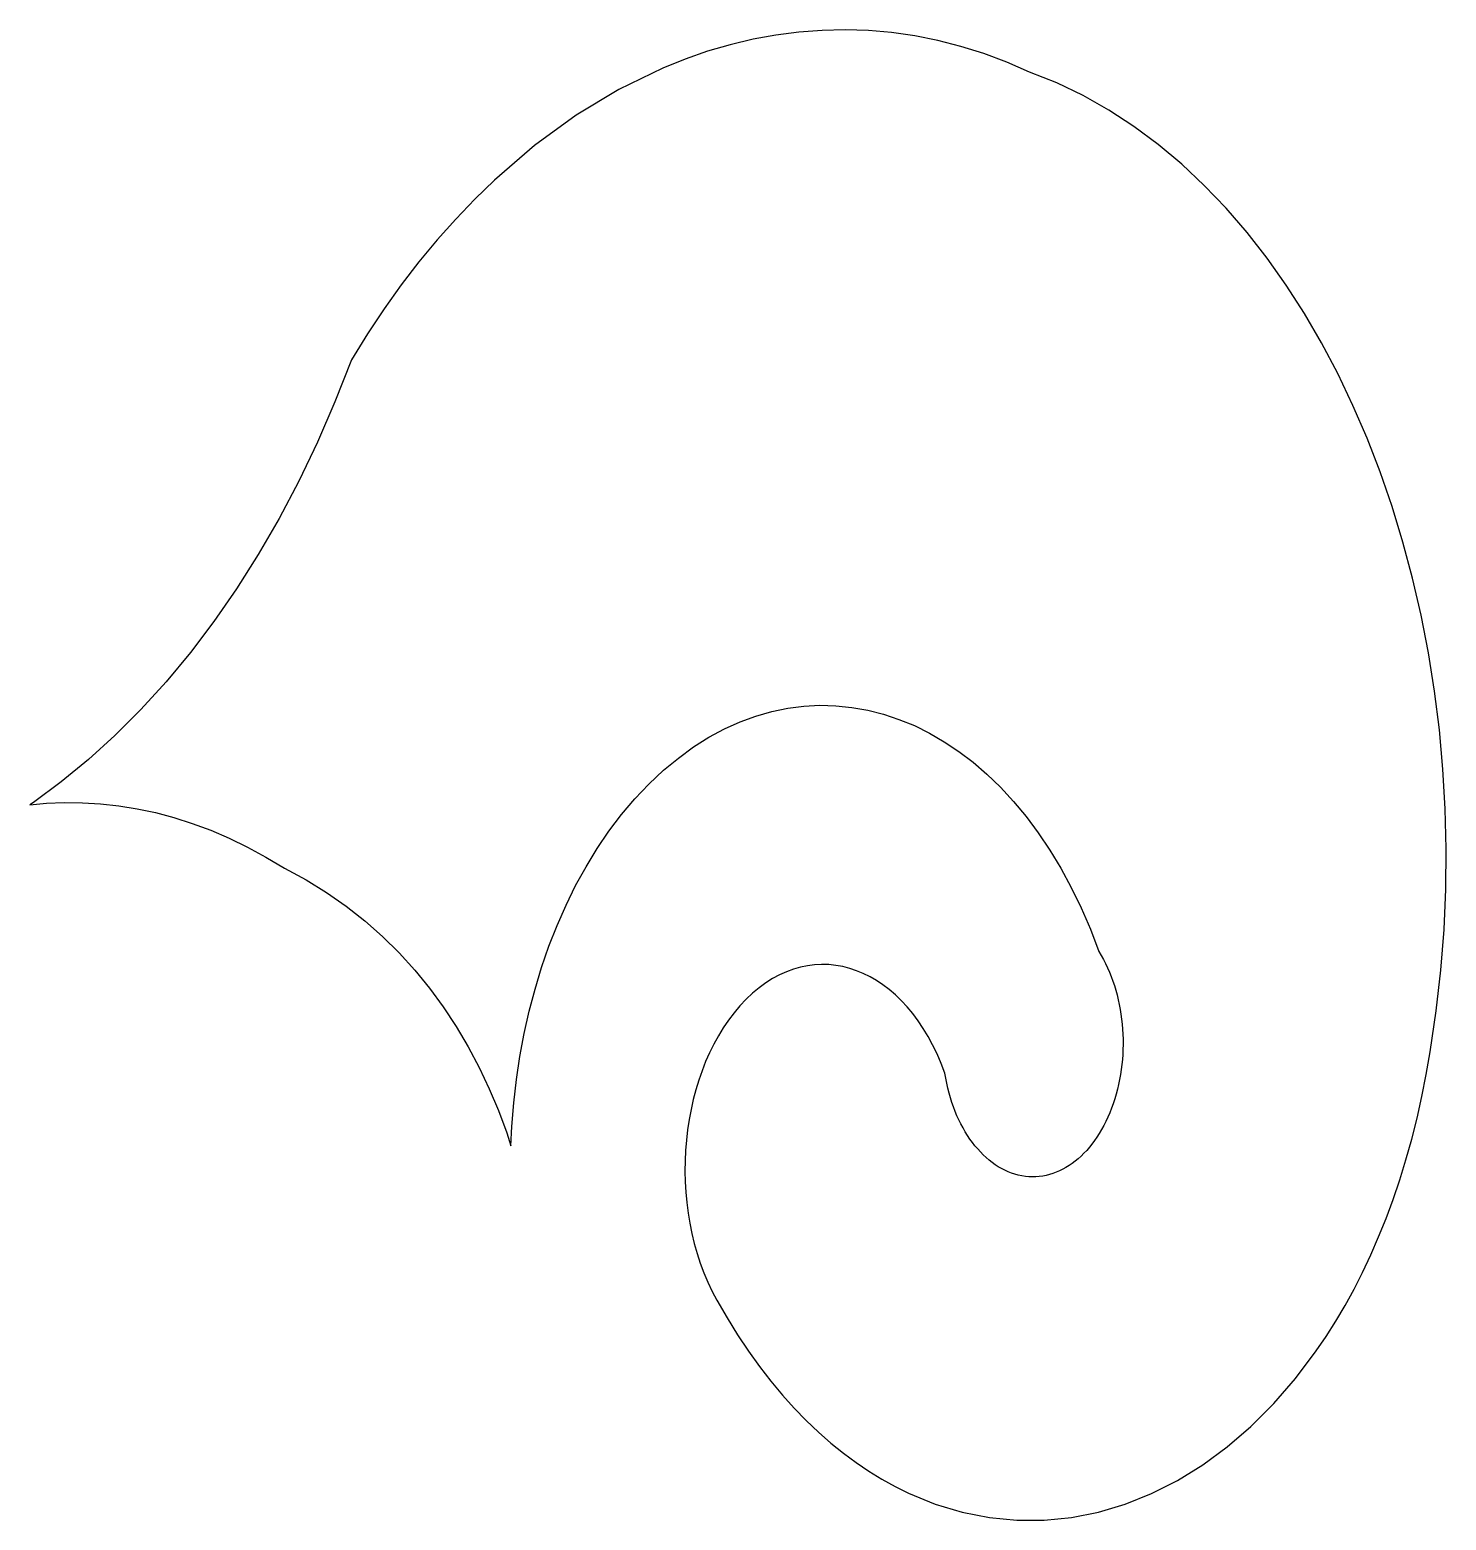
# Model space of a CAD drawing. Header units: centimetres. Extents: x -2.15 to 2.15, y -1.9 to 1.9.
# Drawn here: x 1.53 to 1.84, y -1.0396 to -0.7133 of the extents above; entities that cross this region are included whole.
import ezdxf

# ---------------------------------------------------------------- set-up
doc = ezdxf.new("R2010")
doc.units = ezdxf.units.CM
doc.header["$MEASUREMENT"] = 0
doc.layers.add('Layer 1', color=7, linetype='Continuous')

msp = doc.modelspace()

# ---------------------------------------------------------------- linework, layer by layer
at = {"layer": 'Layer 1', "color": 177}
msp.add_open_spline([(1.6353, -0.95767), (1.6353, -0.95767), (1.63437, -0.95482), (1.63437, -0.95482), (1.63437, -0.95482), (1.63437, -0.95482), (1.63255, -0.94993), (1.63255, -0.94993), (1.63255, -0.94993), (1.63255, -0.94993), (1.63053, -0.94515), (1.63053, -0.94515), (1.63053, -0.94515), (1.63053, -0.94515), (1.62832, -0.94047), (1.62832, -0.94047), (1.62832, -0.94047), (1.62832, -0.94047), (1.62591, -0.93593), (1.62591, -0.93593), (1.62591, -0.93593), (1.62591, -0.93593), (1.6233, -0.93152), (1.6233, -0.93152), (1.6233, -0.93152), (1.6233, -0.93152), (1.62049, -0.92724), (1.62049, -0.92724), (1.62049, -0.92724), (1.62049, -0.92724), (1.61747, -0.92313), (1.61747, -0.92313), (1.61747, -0.92313), (1.61747, -0.92313), (1.61425, -0.91917), (1.61425, -0.91917), (1.61425, -0.91917), (1.61425, -0.91917), (1.61081, -0.91539), (1.61081, -0.91539), (1.61081, -0.91539), (1.61081, -0.91539), (1.60717, -0.91179), (1.60717, -0.91179), (1.60717, -0.91179), (1.60717, -0.91179), (1.60331, -0.90839), (1.60331, -0.90839), (1.60331, -0.90839), (1.60331, -0.90839), (1.59923, -0.90518), (1.59923, -0.90518), (1.59923, -0.90518), (1.59923, -0.90518), (1.59494, -0.90219), (1.59494, -0.90219), (1.59494, -0.90219), (1.59494, -0.90219), (1.59043, -0.89942), (1.59043, -0.89942), (1.59043, -0.89942), (1.59043, -0.89942), (1.58569, -0.89687), (1.58569, -0.89687), (1.58569, -0.89687), (1.58569, -0.89687), (1.58166, -0.89444), (1.58166, -0.89444), (1.58166, -0.89444), (1.58166, -0.89444), (1.57763, -0.89226), (1.57763, -0.89226), (1.57763, -0.89226), (1.57763, -0.89226), (1.5736, -0.89029), (1.5736, -0.89029), (1.5736, -0.89029), (1.5736, -0.89029), (1.56956, -0.88856), (1.56956, -0.88856), (1.56956, -0.88856), (1.56956, -0.88856), (1.56552, -0.88705), (1.56552, -0.88705), (1.56552, -0.88705), (1.56552, -0.88705), (1.56148, -0.88576), (1.56148, -0.88576), (1.56148, -0.88576), (1.56148, -0.88576), (1.55746, -0.88469), (1.55746, -0.88469), (1.55746, -0.88469), (1.55746, -0.88469), (1.55344, -0.88383), (1.55344, -0.88383), (1.55344, -0.88383), (1.55344, -0.88383), (1.54943, -0.88319), (1.54943, -0.88319), (1.54943, -0.88319), (1.54943, -0.88319), (1.54544, -0.88275), (1.54544, -0.88275), (1.54544, -0.88275), (1.54544, -0.88275), (1.54147, -0.88251), (1.54147, -0.88251), (1.54147, -0.88251), (1.54147, -0.88251), (1.53751, -0.88248), (1.53751, -0.88248), (1.53751, -0.88248), (1.53751, -0.88248), (1.53358, -0.88264), (1.53358, -0.88264), (1.53358, -0.88264), (1.53358, -0.88264), (1.52996, -0.88298), (1.52996, -0.88298), (1.52996, -0.88298), (1.52996, -0.88298), (1.53075, -0.88246), (1.53075, -0.88246), (1.53075, -0.88246), (1.53075, -0.88246), (1.53684, -0.87796), (1.53684, -0.87796), (1.53684, -0.87796), (1.53684, -0.87796), (1.54279, -0.87306), (1.54279, -0.87306), (1.54279, -0.87306), (1.54279, -0.87306), (1.54861, -0.86777), (1.54861, -0.86777), (1.54861, -0.86777), (1.54861, -0.86777), (1.55428, -0.86209), (1.55428, -0.86209), (1.55428, -0.86209), (1.55428, -0.86209), (1.55978, -0.85604), (1.55978, -0.85604), (1.55978, -0.85604), (1.55978, -0.85604), (1.56512, -0.84961), (1.56512, -0.84961), (1.56512, -0.84961), (1.56512, -0.84961), (1.57026, -0.84282), (1.57026, -0.84282), (1.57026, -0.84282), (1.57026, -0.84282), (1.57522, -0.83567), (1.57522, -0.83567), (1.57522, -0.83567), (1.57522, -0.83567), (1.57998, -0.82816), (1.57998, -0.82816), (1.57998, -0.82816), (1.57998, -0.82816), (1.58452, -0.82031), (1.58452, -0.82031), (1.58452, -0.82031), (1.58452, -0.82031), (1.58884, -0.81211), (1.58884, -0.81211), (1.58884, -0.81211), (1.58884, -0.81211), (1.59292, -0.80358), (1.59292, -0.80358), (1.59292, -0.80358), (1.59292, -0.80358), (1.59677, -0.79472), (1.59677, -0.79472), (1.59677, -0.79472), (1.59677, -0.79472), (1.60036, -0.78553), (1.60036, -0.78553), (1.60036, -0.78553), (1.60036, -0.78553), (1.60388, -0.77986), (1.60388, -0.77986), (1.60388, -0.77986), (1.60388, -0.77986), (1.60752, -0.77439), (1.60752, -0.77439), (1.60752, -0.77439), (1.60752, -0.77439), (1.61128, -0.76915), (1.61128, -0.76915), (1.61128, -0.76915), (1.61128, -0.76915), (1.61515, -0.76411), (1.61515, -0.76411), (1.61515, -0.76411), (1.61515, -0.76411), (1.61913, -0.7593), (1.61913, -0.7593), (1.61913, -0.7593), (1.61913, -0.7593), (1.62322, -0.75471), (1.62322, -0.75471), (1.62322, -0.75471), (1.62322, -0.75471), (1.62739, -0.75034), (1.62739, -0.75034), (1.62739, -0.75034), (1.62739, -0.75034), (1.63166, -0.74621), (1.63166, -0.74621), (1.63166, -0.74621), (1.63166, -0.74621), (1.64047, -0.73863), (1.64047, -0.73863), (1.64047, -0.73863), (1.64047, -0.73863), (1.64957, -0.73199), (1.64957, -0.73199), (1.64957, -0.73199), (1.64957, -0.73199), (1.65895, -0.72632), (1.65895, -0.72632), (1.65895, -0.72632), (1.65895, -0.72632), (1.66855, -0.72165), (1.66855, -0.72165), (1.66855, -0.72165), (1.66855, -0.72165), (1.67343, -0.71969), (1.67343, -0.71969), (1.67343, -0.71969), (1.67343, -0.71969), (1.67835, -0.71798), (1.67835, -0.71798), (1.67835, -0.71798), (1.67835, -0.71798), (1.68331, -0.71654), (1.68331, -0.71654), (1.68331, -0.71654), (1.68331, -0.71654), (1.68829, -0.71535), (1.68829, -0.71535), (1.68829, -0.71535), (1.68829, -0.71535), (1.69331, -0.71443), (1.69331, -0.71443), (1.69331, -0.71443), (1.69331, -0.71443), (1.69834, -0.71378), (1.69834, -0.71378), (1.69834, -0.71378), (1.69834, -0.71378), (1.7034, -0.7134), (1.7034, -0.7134), (1.7034, -0.7134), (1.7034, -0.7134), (1.70847, -0.71328), (1.70847, -0.71328), (1.70847, -0.71328), (1.70847, -0.71328), (1.71354, -0.71345), (1.71354, -0.71345), (1.71354, -0.71345), (1.71354, -0.71345), (1.71862, -0.71389), (1.71862, -0.71389), (1.71862, -0.71389), (1.71862, -0.71389), (1.72369, -0.71461), (1.72369, -0.71461), (1.72369, -0.71461), (1.72369, -0.71461), (1.72876, -0.71562), (1.72876, -0.71562), (1.72876, -0.71562), (1.72876, -0.71562), (1.73381, -0.71691), (1.73381, -0.71691), (1.73381, -0.71691), (1.73381, -0.71691), (1.73884, -0.71849), (1.73884, -0.71849), (1.73884, -0.71849), (1.73884, -0.71849), (1.74385, -0.72036), (1.74385, -0.72036), (1.74385, -0.72036), (1.74385, -0.72036), (1.74883, -0.72253), (1.74883, -0.72253), (1.74883, -0.72253), (1.74883, -0.72253), (1.75478, -0.7249), (1.75478, -0.7249), (1.75478, -0.7249), (1.75478, -0.7249), (1.76058, -0.72768), (1.76058, -0.72768), (1.76058, -0.72768), (1.76058, -0.72768), (1.76622, -0.73087), (1.76622, -0.73087), (1.76622, -0.73087), (1.76622, -0.73087), (1.77169, -0.73444), (1.77169, -0.73444), (1.77169, -0.73444), (1.77169, -0.73444), (1.77701, -0.73839), (1.77701, -0.73839), (1.77701, -0.73839), (1.77701, -0.73839), (1.78214, -0.7427), (1.78214, -0.7427), (1.78214, -0.7427), (1.78214, -0.7427), (1.7871, -0.74737), (1.7871, -0.74737), (1.7871, -0.74737), (1.7871, -0.74737), (1.79187, -0.75236), (1.79187, -0.75236), (1.79187, -0.75236), (1.79187, -0.75236), (1.79645, -0.75767), (1.79645, -0.75767), (1.79645, -0.75767), (1.79645, -0.75767), (1.80084, -0.76329), (1.80084, -0.76329), (1.80084, -0.76329), (1.80084, -0.76329), (1.80502, -0.7692), (1.80502, -0.7692), (1.80502, -0.7692), (1.80502, -0.7692), (1.809, -0.7754), (1.809, -0.7754), (1.809, -0.7754), (1.809, -0.7754), (1.81276, -0.78185), (1.81276, -0.78185), (1.81276, -0.78185), (1.81276, -0.78185), (1.81631, -0.78856), (1.81631, -0.78856), (1.81631, -0.78856), (1.81631, -0.78856), (1.81963, -0.79551), (1.81963, -0.79551), (1.81963, -0.79551), (1.81963, -0.79551), (1.82273, -0.80269), (1.82273, -0.80269), (1.82273, -0.80269), (1.82273, -0.80269), (1.82559, -0.81008), (1.82559, -0.81008), (1.82559, -0.81008), (1.82559, -0.81008), (1.82821, -0.81766), (1.82821, -0.81766), (1.82821, -0.81766), (1.82821, -0.81766), (1.83058, -0.82543), (1.83058, -0.82543), (1.83058, -0.82543), (1.83058, -0.82543), (1.8327, -0.83337), (1.8327, -0.83337), (1.8327, -0.83337), (1.8327, -0.83337), (1.83457, -0.84147), (1.83457, -0.84147), (1.83457, -0.84147), (1.83457, -0.84147), (1.83617, -0.84971), (1.83617, -0.84971), (1.83617, -0.84971), (1.83617, -0.84971), (1.83751, -0.85808), (1.83751, -0.85808), (1.83751, -0.85808), (1.83751, -0.85808), (1.83857, -0.86657), (1.83857, -0.86657), (1.83857, -0.86657), (1.83857, -0.86657), (1.83935, -0.87517), (1.83935, -0.87517), (1.83935, -0.87517), (1.83935, -0.87517), (1.83984, -0.88385), (1.83984, -0.88385), (1.83984, -0.88385), (1.83984, -0.88385), (1.84005, -0.8926), (1.84005, -0.8926), (1.84005, -0.8926), (1.84005, -0.8926), (1.83997, -0.90142), (1.83997, -0.90142), (1.83997, -0.90142), (1.83997, -0.90142), (1.83958, -0.91029), (1.83958, -0.91029), (1.83958, -0.91029), (1.83958, -0.91029), (1.83888, -0.91919), (1.83888, -0.91919), (1.83888, -0.91919), (1.83888, -0.91919), (1.83787, -0.92811), (1.83787, -0.92811), (1.83787, -0.92811), (1.83787, -0.92811), (1.83654, -0.93704), (1.83654, -0.93704), (1.83654, -0.93704), (1.83654, -0.93704), (1.83569, -0.942), (1.83569, -0.942), (1.83569, -0.942), (1.83569, -0.942), (1.83473, -0.94685), (1.83473, -0.94685), (1.83473, -0.94685), (1.83473, -0.94685), (1.83367, -0.95158), (1.83367, -0.95158), (1.83367, -0.95158), (1.83367, -0.95158), (1.83251, -0.95621), (1.83251, -0.95621), (1.83251, -0.95621), (1.83251, -0.95621), (1.83125, -0.96071), (1.83125, -0.96071), (1.83125, -0.96071), (1.83125, -0.96071), (1.82989, -0.96511), (1.82989, -0.96511), (1.82989, -0.96511), (1.82989, -0.96511), (1.82844, -0.96939), (1.82844, -0.96939), (1.82844, -0.96939), (1.82844, -0.96939), (1.82689, -0.97355), (1.82689, -0.97355), (1.82689, -0.97355), (1.82689, -0.97355), (1.82526, -0.9776), (1.82526, -0.9776), (1.82526, -0.9776), (1.82526, -0.9776), (1.82355, -0.98153), (1.82355, -0.98153), (1.82355, -0.98153), (1.82355, -0.98153), (1.82175, -0.98534), (1.82175, -0.98534), (1.82175, -0.98534), (1.82175, -0.98534), (1.81987, -0.98902), (1.81987, -0.98902), (1.81987, -0.98902), (1.81987, -0.98902), (1.81792, -0.99259), (1.81792, -0.99259), (1.81792, -0.99259), (1.81792, -0.99259), (1.81589, -0.99604), (1.81589, -0.99604), (1.81589, -0.99604), (1.81589, -0.99604), (1.81379, -0.99936), (1.81379, -0.99936), (1.81379, -0.99936), (1.81379, -0.99936), (1.81162, -1.00256), (1.81162, -1.00256), (1.81162, -1.00256), (1.81162, -1.00256), (1.80709, -1.00857), (1.80709, -1.00857), (1.80709, -1.00857), (1.80709, -1.00857), (1.80231, -1.01408), (1.80231, -1.01408), (1.80231, -1.01408), (1.80231, -1.01408), (1.79731, -1.01909), (1.79731, -1.01909), (1.79731, -1.01909), (1.79731, -1.01909), (1.79212, -1.02356), (1.79212, -1.02356), (1.79212, -1.02356), (1.79212, -1.02356), (1.78675, -1.0275), (1.78675, -1.0275), (1.78675, -1.0275), (1.78675, -1.0275), (1.78122, -1.03091), (1.78122, -1.03091), (1.78122, -1.03091), (1.78122, -1.03091), (1.77556, -1.03376), (1.77556, -1.03376), (1.77556, -1.03376), (1.77556, -1.03376), (1.7698, -1.03607), (1.7698, -1.03607), (1.7698, -1.03607), (1.7698, -1.03607), (1.76394, -1.03782), (1.76394, -1.03782), (1.76394, -1.03782), (1.76394, -1.03782), (1.75802, -1.03899), (1.75802, -1.03899), (1.75802, -1.03899), (1.75802, -1.03899), (1.75204, -1.03959), (1.75204, -1.03959), (1.75204, -1.03959), (1.75204, -1.03959), (1.74606, -1.03961), (1.74606, -1.03961), (1.74606, -1.03961), (1.74606, -1.03961), (1.74006, -1.03903), (1.74006, -1.03903), (1.74006, -1.03903), (1.74006, -1.03903), (1.73409, -1.03785), (1.73409, -1.03785), (1.73409, -1.03785), (1.73409, -1.03785), (1.72816, -1.03607), (1.72816, -1.03607), (1.72816, -1.03607), (1.72816, -1.03607), (1.7223, -1.03367), (1.7223, -1.03367), (1.7223, -1.03367), (1.7223, -1.03367), (1.7194, -1.03224), (1.7194, -1.03224), (1.7194, -1.03224), (1.7194, -1.03224), (1.71652, -1.03065), (1.71652, -1.03065), (1.71652, -1.03065), (1.71652, -1.03065), (1.71367, -1.02891), (1.71367, -1.02891), (1.71367, -1.02891), (1.71367, -1.02891), (1.71086, -1.02701), (1.71086, -1.02701), (1.71086, -1.02701), (1.71086, -1.02701), (1.70807, -1.02494), (1.70807, -1.02494), (1.70807, -1.02494), (1.70807, -1.02494), (1.70532, -1.02272), (1.70532, -1.02272), (1.70532, -1.02272), (1.70532, -1.02272), (1.70261, -1.02033), (1.70261, -1.02033), (1.70261, -1.02033), (1.70261, -1.02033), (1.69994, -1.01778), (1.69994, -1.01778), (1.69994, -1.01778), (1.69994, -1.01778), (1.69731, -1.01508), (1.69731, -1.01508), (1.69731, -1.01508), (1.69731, -1.01508), (1.69472, -1.0122), (1.69472, -1.0122), (1.69472, -1.0122), (1.69472, -1.0122), (1.69219, -1.00916), (1.69219, -1.00916), (1.69219, -1.00916), (1.69219, -1.00916), (1.68971, -1.00595), (1.68971, -1.00595), (1.68971, -1.00595), (1.68971, -1.00595), (1.68729, -1.00258), (1.68729, -1.00258), (1.68729, -1.00258), (1.68729, -1.00258), (1.68492, -0.99904), (1.68492, -0.99904), (1.68492, -0.99904), (1.68492, -0.99904), (1.68261, -0.99533), (1.68261, -0.99533), (1.68261, -0.99533), (1.68261, -0.99533), (1.68037, -0.99145), (1.68037, -0.99145), (1.68037, -0.99145), (1.68037, -0.99145), (1.67934, -0.9895), (1.67934, -0.9895), (1.67934, -0.9895), (1.67934, -0.9895), (1.67839, -0.9875), (1.67839, -0.9875), (1.67839, -0.9875), (1.67839, -0.9875), (1.67753, -0.98545), (1.67753, -0.98545), (1.67753, -0.98545), (1.67753, -0.98545), (1.67675, -0.98335), (1.67675, -0.98335), (1.67675, -0.98335), (1.67675, -0.98335), (1.67605, -0.98121), (1.67605, -0.98121), (1.67605, -0.98121), (1.67605, -0.98121), (1.67544, -0.97904), (1.67544, -0.97904), (1.67544, -0.97904), (1.67544, -0.97904), (1.67491, -0.97683), (1.67491, -0.97683), (1.67491, -0.97683), (1.67491, -0.97683), (1.67446, -0.9746), (1.67446, -0.9746), (1.67446, -0.9746), (1.67446, -0.9746), (1.67409, -0.97235), (1.67409, -0.97235), (1.67409, -0.97235), (1.67409, -0.97235), (1.67379, -0.97008), (1.67379, -0.97008), (1.67379, -0.97008), (1.67379, -0.97008), (1.67359, -0.9678), (1.67359, -0.9678), (1.67359, -0.9678), (1.67359, -0.9678), (1.67346, -0.96551), (1.67346, -0.96551), (1.67346, -0.96551), (1.67346, -0.96551), (1.6734, -0.96321), (1.6734, -0.96321), (1.6734, -0.96321), (1.6734, -0.96321), (1.67343, -0.96093), (1.67343, -0.96093), (1.67343, -0.96093), (1.67343, -0.96093), (1.67353, -0.95865), (1.67353, -0.95865), (1.67353, -0.95865), (1.67353, -0.95865), (1.67372, -0.95637), (1.67372, -0.95637), (1.67372, -0.95637), (1.67372, -0.95637), (1.67398, -0.95412), (1.67398, -0.95412), (1.67398, -0.95412), (1.67398, -0.95412), (1.67431, -0.95189), (1.67431, -0.95189), (1.67431, -0.95189), (1.67431, -0.95189), (1.67472, -0.94968), (1.67472, -0.94968), (1.67472, -0.94968), (1.67472, -0.94968), (1.67521, -0.94751), (1.67521, -0.94751), (1.67521, -0.94751), (1.67521, -0.94751), (1.67577, -0.94537), (1.67577, -0.94537), (1.67577, -0.94537), (1.67577, -0.94537), (1.67641, -0.94327), (1.67641, -0.94327), (1.67641, -0.94327), (1.67641, -0.94327), (1.67713, -0.94121), (1.67713, -0.94121), (1.67713, -0.94121), (1.67713, -0.94121), (1.6779, -0.93921), (1.6779, -0.93921), (1.6779, -0.93921), (1.6779, -0.93921), (1.67877, -0.93726), (1.67877, -0.93726), (1.67877, -0.93726), (1.67877, -0.93726), (1.6797, -0.93537), (1.6797, -0.93537), (1.6797, -0.93537), (1.6797, -0.93537), (1.68071, -0.93354), (1.68071, -0.93354), (1.68071, -0.93354), (1.68071, -0.93354), (1.68178, -0.93179), (1.68178, -0.93179), (1.68178, -0.93179), (1.68178, -0.93179), (1.68292, -0.9301), (1.68292, -0.9301), (1.68292, -0.9301), (1.68292, -0.9301), (1.68415, -0.9285), (1.68415, -0.9285), (1.68415, -0.9285), (1.68415, -0.9285), (1.68543, -0.92697), (1.68543, -0.92697), (1.68543, -0.92697), (1.68543, -0.92697), (1.68679, -0.92554), (1.68679, -0.92554), (1.68679, -0.92554), (1.68679, -0.92554), (1.6882, -0.92422), (1.6882, -0.92422), (1.6882, -0.92422), (1.6882, -0.92422), (1.68964, -0.92302), (1.68964, -0.92302), (1.68964, -0.92302), (1.68964, -0.92302), (1.6911, -0.92196), (1.6911, -0.92196), (1.6911, -0.92196), (1.6911, -0.92196), (1.69258, -0.92102), (1.69258, -0.92102), (1.69258, -0.92102), (1.69258, -0.92102), (1.69408, -0.92021), (1.69408, -0.92021), (1.69408, -0.92021), (1.69408, -0.92021), (1.6956, -0.91953), (1.6956, -0.91953), (1.6956, -0.91953), (1.6956, -0.91953), (1.69713, -0.91897), (1.69713, -0.91897), (1.69713, -0.91897), (1.69713, -0.91897), (1.69868, -0.91853), (1.69868, -0.91853), (1.69868, -0.91853), (1.69868, -0.91853), (1.70022, -0.91821), (1.70022, -0.91821), (1.70022, -0.91821), (1.70022, -0.91821), (1.70177, -0.91801), (1.70177, -0.91801), (1.70177, -0.91801), (1.70177, -0.91801), (1.70332, -0.91793), (1.70332, -0.91793), (1.70332, -0.91793), (1.70332, -0.91793), (1.70487, -0.91797), (1.70487, -0.91797), (1.70487, -0.91797), (1.70487, -0.91797), (1.70641, -0.91813), (1.70641, -0.91813), (1.70641, -0.91813), (1.70641, -0.91813), (1.70794, -0.9184), (1.70794, -0.9184), (1.70794, -0.9184), (1.70794, -0.9184), (1.70946, -0.91879), (1.70946, -0.91879), (1.70946, -0.91879), (1.70946, -0.91879), (1.71096, -0.91929), (1.71096, -0.91929), (1.71096, -0.91929), (1.71096, -0.91929), (1.71244, -0.9199), (1.71244, -0.9199), (1.71244, -0.9199), (1.71244, -0.9199), (1.71391, -0.92062), (1.71391, -0.92062), (1.71391, -0.92062), (1.71391, -0.92062), (1.71534, -0.92145), (1.71534, -0.92145), (1.71534, -0.92145), (1.71534, -0.92145), (1.71675, -0.92239), (1.71675, -0.92239), (1.71675, -0.92239), (1.71675, -0.92239), (1.71812, -0.92344), (1.71812, -0.92344), (1.71812, -0.92344), (1.71812, -0.92344), (1.71946, -0.9246), (1.71946, -0.9246), (1.71946, -0.9246), (1.71946, -0.9246), (1.72077, -0.92586), (1.72077, -0.92586), (1.72077, -0.92586), (1.72077, -0.92586), (1.72204, -0.92722), (1.72204, -0.92722), (1.72204, -0.92722), (1.72204, -0.92722), (1.72325, -0.92869), (1.72325, -0.92869), (1.72325, -0.92869), (1.72325, -0.92869), (1.72442, -0.93026), (1.72442, -0.93026), (1.72442, -0.93026), (1.72442, -0.93026), (1.72555, -0.93193), (1.72555, -0.93193), (1.72555, -0.93193), (1.72555, -0.93193), (1.72661, -0.9337), (1.72661, -0.9337), (1.72661, -0.9337), (1.72661, -0.9337), (1.72762, -0.93556), (1.72762, -0.93556), (1.72762, -0.93556), (1.72762, -0.93556), (1.72858, -0.93752), (1.72858, -0.93752), (1.72858, -0.93752), (1.72858, -0.93752), (1.72946, -0.93958), (1.72946, -0.93958), (1.72946, -0.93958), (1.72946, -0.93958), (1.73029, -0.94173), (1.73029, -0.94173), (1.73029, -0.94173), (1.73029, -0.94173), (1.73048, -0.94285), (1.73048, -0.94285), (1.73048, -0.94285), (1.73048, -0.94285), (1.73069, -0.94395), (1.73069, -0.94395), (1.73069, -0.94395), (1.73069, -0.94395), (1.73094, -0.94503), (1.73094, -0.94503), (1.73094, -0.94503), (1.73094, -0.94503), (1.73121, -0.94608), (1.73121, -0.94608), (1.73121, -0.94608), (1.73121, -0.94608), (1.73151, -0.94712), (1.73151, -0.94712), (1.73151, -0.94712), (1.73151, -0.94712), (1.73183, -0.94814), (1.73183, -0.94814), (1.73183, -0.94814), (1.73183, -0.94814), (1.73218, -0.94913), (1.73218, -0.94913), (1.73218, -0.94913), (1.73218, -0.94913), (1.73256, -0.9501), (1.73256, -0.9501), (1.73256, -0.9501), (1.73256, -0.9501), (1.73295, -0.95105), (1.73295, -0.95105), (1.73295, -0.95105), (1.73295, -0.95105), (1.73337, -0.95197), (1.73337, -0.95197), (1.73337, -0.95197), (1.73337, -0.95197), (1.73381, -0.95286), (1.73381, -0.95286), (1.73381, -0.95286), (1.73381, -0.95286), (1.73427, -0.95373), (1.73427, -0.95373), (1.73427, -0.95373), (1.73427, -0.95373), (1.73476, -0.95457), (1.73476, -0.95457), (1.73476, -0.95457), (1.73476, -0.95457), (1.73526, -0.95538), (1.73526, -0.95538), (1.73526, -0.95538), (1.73526, -0.95538), (1.73579, -0.95616), (1.73579, -0.95616), (1.73579, -0.95616), (1.73579, -0.95616), (1.73633, -0.95692), (1.73633, -0.95692), (1.73633, -0.95692), (1.73633, -0.95692), (1.73689, -0.95764), (1.73689, -0.95764), (1.73689, -0.95764), (1.73689, -0.95764), (1.73748, -0.95833), (1.73748, -0.95833), (1.73748, -0.95833), (1.73748, -0.95833), (1.73807, -0.95899), (1.73807, -0.95899), (1.73807, -0.95899), (1.73807, -0.95899), (1.73868, -0.95962), (1.73868, -0.95962), (1.73868, -0.95962), (1.73868, -0.95962), (1.73932, -0.9602), (1.73932, -0.9602), (1.73932, -0.9602), (1.73932, -0.9602), (1.73996, -0.96076), (1.73996, -0.96076), (1.73996, -0.96076), (1.73996, -0.96076), (1.74062, -0.96128), (1.74062, -0.96128), (1.74062, -0.96128), (1.74062, -0.96128), (1.7413, -0.96177), (1.7413, -0.96177), (1.7413, -0.96177), (1.7413, -0.96177), (1.74199, -0.96221), (1.74199, -0.96221), (1.74199, -0.96221), (1.74199, -0.96221), (1.74269, -0.96262), (1.74269, -0.96262), (1.74269, -0.96262), (1.74269, -0.96262), (1.7434, -0.96299), (1.7434, -0.96299), (1.7434, -0.96299), (1.7434, -0.96299), (1.74413, -0.96332), (1.74413, -0.96332), (1.74413, -0.96332), (1.74413, -0.96332), (1.74487, -0.9636), (1.74487, -0.9636), (1.74487, -0.9636), (1.74487, -0.9636), (1.74562, -0.96385), (1.74562, -0.96385), (1.74562, -0.96385), (1.74562, -0.96385), (1.74637, -0.96406), (1.74637, -0.96406), (1.74637, -0.96406), (1.74637, -0.96406), (1.74715, -0.96422), (1.74715, -0.96422), (1.74715, -0.96422), (1.74715, -0.96422), (1.74792, -0.96434), (1.74792, -0.96434), (1.74792, -0.96434), (1.74792, -0.96434), (1.74869, -0.96441), (1.74869, -0.96441), (1.74869, -0.96441), (1.74869, -0.96441), (1.74945, -0.96444), (1.74945, -0.96444), (1.74945, -0.96444), (1.74945, -0.96444), (1.75021, -0.96442), (1.75021, -0.96442), (1.75021, -0.96442), (1.75021, -0.96442), (1.75097, -0.96436), (1.75097, -0.96436), (1.75097, -0.96436), (1.75097, -0.96436), (1.75172, -0.96426), (1.75172, -0.96426), (1.75172, -0.96426), (1.75172, -0.96426), (1.75248, -0.96411), (1.75248, -0.96411), (1.75248, -0.96411), (1.75248, -0.96411), (1.75322, -0.96393), (1.75322, -0.96393), (1.75322, -0.96393), (1.75322, -0.96393), (1.75395, -0.9637), (1.75395, -0.9637), (1.75395, -0.9637), (1.75395, -0.9637), (1.75468, -0.96343), (1.75468, -0.96343), (1.75468, -0.96343), (1.75468, -0.96343), (1.75539, -0.96312), (1.75539, -0.96312), (1.75539, -0.96312), (1.75539, -0.96312), (1.7561, -0.96277), (1.7561, -0.96277), (1.7561, -0.96277), (1.7561, -0.96277), (1.7568, -0.96238), (1.7568, -0.96238), (1.7568, -0.96238), (1.7568, -0.96238), (1.75748, -0.96196), (1.75748, -0.96196), (1.75748, -0.96196), (1.75748, -0.96196), (1.75816, -0.9615), (1.75816, -0.9615), (1.75816, -0.9615), (1.75816, -0.9615), (1.75882, -0.961), (1.75882, -0.961), (1.75882, -0.961), (1.75882, -0.961), (1.75947, -0.96046), (1.75947, -0.96046), (1.75947, -0.96046), (1.75947, -0.96046), (1.76011, -0.95989), (1.76011, -0.95989), (1.76011, -0.95989), (1.76011, -0.95989), (1.76073, -0.95928), (1.76073, -0.95928), (1.76073, -0.95928), (1.76073, -0.95928), (1.76134, -0.95864), (1.76134, -0.95864), (1.76134, -0.95864), (1.76134, -0.95864), (1.76193, -0.95796), (1.76193, -0.95796), (1.76193, -0.95796), (1.76193, -0.95796), (1.7625, -0.95725), (1.7625, -0.95725), (1.7625, -0.95725), (1.7625, -0.95725), (1.76305, -0.9565), (1.76305, -0.9565), (1.76305, -0.9565), (1.76305, -0.9565), (1.76359, -0.95573), (1.76359, -0.95573), (1.76359, -0.95573), (1.76359, -0.95573), (1.76411, -0.95492), (1.76411, -0.95492), (1.76411, -0.95492), (1.76411, -0.95492), (1.76461, -0.95408), (1.76461, -0.95408), (1.76461, -0.95408), (1.76461, -0.95408), (1.76509, -0.95321), (1.76509, -0.95321), (1.76509, -0.95321), (1.76509, -0.95321), (1.76554, -0.9523), (1.76554, -0.9523), (1.76554, -0.9523), (1.76554, -0.9523), (1.76598, -0.95138), (1.76598, -0.95138), (1.76598, -0.95138), (1.76598, -0.95138), (1.76639, -0.95042), (1.76639, -0.95042), (1.76639, -0.95042), (1.76639, -0.95042), (1.76678, -0.94943), (1.76678, -0.94943), (1.76678, -0.94943), (1.76678, -0.94943), (1.76715, -0.94841), (1.76715, -0.94841), (1.76715, -0.94841), (1.76715, -0.94841), (1.76749, -0.94738), (1.76749, -0.94738), (1.76749, -0.94738), (1.76749, -0.94738), (1.7678, -0.94633), (1.7678, -0.94633), (1.7678, -0.94633), (1.7678, -0.94633), (1.76808, -0.94527), (1.76808, -0.94527), (1.76808, -0.94527), (1.76808, -0.94527), (1.76833, -0.9442), (1.76833, -0.9442), (1.76833, -0.9442), (1.76833, -0.9442), (1.76855, -0.94312), (1.76855, -0.94312), (1.76855, -0.94312), (1.76855, -0.94312), (1.76874, -0.94204), (1.76874, -0.94204), (1.76874, -0.94204), (1.76874, -0.94204), (1.76891, -0.94094), (1.76891, -0.94094), (1.76891, -0.94094), (1.76891, -0.94094), (1.76904, -0.93984), (1.76904, -0.93984), (1.76904, -0.93984), (1.76904, -0.93984), (1.76915, -0.93874), (1.76915, -0.93874), (1.76915, -0.93874), (1.76915, -0.93874), (1.76923, -0.93764), (1.76923, -0.93764), (1.76923, -0.93764), (1.76923, -0.93764), (1.76928, -0.93653), (1.76928, -0.93653), (1.76928, -0.93653), (1.76928, -0.93653), (1.7693, -0.93542), (1.7693, -0.93542), (1.7693, -0.93542), (1.7693, -0.93542), (1.7693, -0.93432), (1.7693, -0.93432), (1.7693, -0.93432), (1.7693, -0.93432), (1.76926, -0.93321), (1.76926, -0.93321), (1.76926, -0.93321), (1.76926, -0.93321), (1.7692, -0.93211), (1.7692, -0.93211), (1.7692, -0.93211), (1.7692, -0.93211), (1.76911, -0.93102), (1.76911, -0.93102), (1.76911, -0.93102), (1.76911, -0.93102), (1.769, -0.92993), (1.769, -0.92993), (1.769, -0.92993), (1.769, -0.92993), (1.76885, -0.92884), (1.76885, -0.92884), (1.76885, -0.92884), (1.76885, -0.92884), (1.76868, -0.92777), (1.76868, -0.92777), (1.76868, -0.92777), (1.76868, -0.92777), (1.76849, -0.9267), (1.76849, -0.9267), (1.76849, -0.9267), (1.76849, -0.9267), (1.76825, -0.92565), (1.76825, -0.92565), (1.76825, -0.92565), (1.76825, -0.92565), (1.768, -0.92461), (1.768, -0.92461), (1.768, -0.92461), (1.768, -0.92461), (1.76772, -0.92357), (1.76772, -0.92357), (1.76772, -0.92357), (1.76772, -0.92357), (1.76742, -0.92255), (1.76742, -0.92255), (1.76742, -0.92255), (1.76742, -0.92255), (1.76708, -0.92156), (1.76708, -0.92156), (1.76708, -0.92156), (1.76708, -0.92156), (1.76672, -0.92057), (1.76672, -0.92057), (1.76672, -0.92057), (1.76672, -0.92057), (1.76634, -0.91961), (1.76634, -0.91961), (1.76634, -0.91961), (1.76634, -0.91961), (1.76593, -0.91866), (1.76593, -0.91866), (1.76593, -0.91866), (1.76593, -0.91866), (1.76549, -0.91773), (1.76549, -0.91773), (1.76549, -0.91773), (1.76549, -0.91773), (1.76502, -0.91683), (1.76502, -0.91683), (1.76502, -0.91683), (1.76502, -0.91683), (1.76453, -0.91594), (1.76453, -0.91594), (1.76453, -0.91594), (1.76453, -0.91594), (1.76401, -0.91509), (1.76401, -0.91509), (1.76401, -0.91509), (1.76401, -0.91509), (1.76215, -0.91021), (1.76215, -0.91021), (1.76215, -0.91021), (1.76215, -0.91021), (1.76014, -0.90555), (1.76014, -0.90555), (1.76014, -0.90555), (1.76014, -0.90555), (1.75798, -0.90111), (1.75798, -0.90111), (1.75798, -0.90111), (1.75798, -0.90111), (1.75569, -0.89688), (1.75569, -0.89688), (1.75569, -0.89688), (1.75569, -0.89688), (1.75327, -0.89288), (1.75327, -0.89288), (1.75327, -0.89288), (1.75327, -0.89288), (1.75074, -0.8891), (1.75074, -0.8891), (1.75074, -0.8891), (1.75074, -0.8891), (1.74808, -0.88555), (1.74808, -0.88555), (1.74808, -0.88555), (1.74808, -0.88555), (1.74532, -0.88223), (1.74532, -0.88223), (1.74532, -0.88223), (1.74532, -0.88223), (1.74246, -0.87914), (1.74246, -0.87914), (1.74246, -0.87914), (1.74246, -0.87914), (1.73951, -0.87628), (1.73951, -0.87628), (1.73951, -0.87628), (1.73951, -0.87628), (1.73647, -0.87367), (1.73647, -0.87367), (1.73647, -0.87367), (1.73647, -0.87367), (1.73336, -0.87129), (1.73336, -0.87129), (1.73336, -0.87129), (1.73336, -0.87129), (1.73017, -0.86916), (1.73017, -0.86916), (1.73017, -0.86916), (1.73017, -0.86916), (1.72692, -0.86728), (1.72692, -0.86728), (1.72692, -0.86728), (1.72692, -0.86728), (1.72361, -0.86564), (1.72361, -0.86564), (1.72361, -0.86564), (1.72361, -0.86564), (1.72025, -0.86426), (1.72025, -0.86426), (1.72025, -0.86426), (1.72025, -0.86426), (1.71685, -0.86312), (1.71685, -0.86312), (1.71685, -0.86312), (1.71685, -0.86312), (1.71341, -0.86225), (1.71341, -0.86225), (1.71341, -0.86225), (1.71341, -0.86225), (1.70994, -0.86164), (1.70994, -0.86164), (1.70994, -0.86164), (1.70994, -0.86164), (1.70645, -0.86128), (1.70645, -0.86128), (1.70645, -0.86128), (1.70645, -0.86128), (1.70295, -0.86119), (1.70295, -0.86119), (1.70295, -0.86119), (1.70295, -0.86119), (1.69944, -0.86137), (1.69944, -0.86137), (1.69944, -0.86137), (1.69944, -0.86137), (1.69593, -0.86182), (1.69593, -0.86182), (1.69593, -0.86182), (1.69593, -0.86182), (1.69243, -0.86253), (1.69243, -0.86253), (1.69243, -0.86253), (1.69243, -0.86253), (1.68894, -0.86353), (1.68894, -0.86353), (1.68894, -0.86353), (1.68894, -0.86353), (1.68548, -0.8648), (1.68548, -0.8648), (1.68548, -0.8648), (1.68548, -0.8648), (1.68204, -0.86636), (1.68204, -0.86636), (1.68204, -0.86636), (1.68204, -0.86636), (1.67864, -0.86819), (1.67864, -0.86819), (1.67864, -0.86819), (1.67864, -0.86819), (1.67527, -0.87031), (1.67527, -0.87031), (1.67527, -0.87031), (1.67527, -0.87031), (1.67196, -0.87273), (1.67196, -0.87273), (1.67196, -0.87273), (1.67196, -0.87273), (1.66871, -0.87542), (1.66871, -0.87542), (1.66871, -0.87542), (1.66871, -0.87542), (1.66551, -0.87842), (1.66551, -0.87842), (1.66551, -0.87842), (1.66551, -0.87842), (1.66244, -0.88167), (1.66244, -0.88167), (1.66244, -0.88167), (1.66244, -0.88167), (1.65952, -0.88511), (1.65952, -0.88511), (1.65952, -0.88511), (1.65952, -0.88511), (1.65676, -0.88875), (1.65676, -0.88875), (1.65676, -0.88875), (1.65676, -0.88875), (1.65416, -0.89256), (1.65416, -0.89256), (1.65416, -0.89256), (1.65416, -0.89256), (1.65173, -0.89654), (1.65173, -0.89654), (1.65173, -0.89654), (1.65173, -0.89654), (1.64946, -0.90067), (1.64946, -0.90067), (1.64946, -0.90067), (1.64946, -0.90067), (1.64735, -0.90495), (1.64735, -0.90495), (1.64735, -0.90495), (1.64735, -0.90495), (1.6454, -0.90937), (1.6454, -0.90937), (1.6454, -0.90937), (1.6454, -0.90937), (1.64362, -0.91391), (1.64362, -0.91391), (1.64362, -0.91391), (1.64362, -0.91391), (1.64201, -0.91856), (1.64201, -0.91856), (1.64201, -0.91856), (1.64201, -0.91856), (1.64057, -0.92331), (1.64057, -0.92331), (1.64057, -0.92331), (1.64057, -0.92331), (1.6393, -0.92816), (1.6393, -0.92816), (1.6393, -0.92816), (1.6393, -0.92816), (1.63819, -0.93308), (1.63819, -0.93308), (1.63819, -0.93308), (1.63819, -0.93308), (1.63726, -0.93808), (1.63726, -0.93808), (1.63726, -0.93808), (1.63726, -0.93808), (1.6365, -0.94314), (1.6365, -0.94314), (1.6365, -0.94314), (1.6365, -0.94314), (1.63591, -0.94824), (1.63591, -0.94824), (1.63591, -0.94824), (1.63591, -0.94824), (1.6355, -0.95338), (1.6355, -0.95338), (1.6355, -0.95338), (1.6355, -0.95338), (1.6353, -0.95767), (1.6353, -0.95767)], degree=3, knots=[0, 0, 0, 0, 0.002747, 0.002747, 0.002747, 0.002747, 0.005495, 0.005495, 0.005495, 0.005495, 0.008242, 0.008242, 0.008242, 0.008242, 0.010989, 0.010989, 0.010989, 0.010989, 0.013736, 0.013736, 0.013736, 0.013736, 0.016484, 0.016484, 0.016484, 0.016484, 0.019231, 0.019231, 0.019231, 0.019231, 0.021978, 0.021978, 0.021978, 0.021978, 0.024725, 0.024725, 0.024725, 0.024725, 0.027473, 0.027473, 0.027473, 0.027473, 0.03022, 0.03022, 0.03022, 0.03022, 0.032967, 0.032967, 0.032967, 0.032967, 0.035714, 0.035714, 0.035714, 0.035714, 0.038462, 0.038462, 0.038462, 0.038462, 0.041209, 0.041209, 0.041209, 0.041209, 0.043956, 0.043956, 0.043956, 0.043956, 0.046703, 0.046703, 0.046703, 0.046703, 0.049451, 0.049451, 0.049451, 0.049451, 0.052198, 0.052198, 0.052198, 0.052198, 0.054945, 0.054945, 0.054945, 0.054945, 0.057692, 0.057692, 0.057692, 0.057692, 0.06044, 0.06044, 0.06044, 0.06044, 0.063187, 0.063187, 0.063187, 0.063187, 0.065934, 0.065934, 0.065934, 0.065934, 0.068681, 0.068681, 0.068681, 0.068681, 0.071429, 0.071429, 0.071429, 0.071429, 0.074176, 0.074176, 0.074176, 0.074176, 0.076923, 0.076923, 0.076923, 0.076923, 0.07967, 0.07967, 0.07967, 0.07967, 0.082418, 0.082418, 0.082418, 0.082418, 0.085165, 0.085165, 0.085165, 0.085165, 0.087912, 0.087912, 0.087912, 0.087912, 0.090659, 0.090659, 0.090659, 0.090659, 0.093407, 0.093407, 0.093407, 0.093407, 0.096154, 0.096154, 0.096154, 0.096154, 0.098901, 0.098901, 0.098901, 0.098901, 0.101648, 0.101648, 0.101648, 0.101648, 0.104396, 0.104396, 0.104396, 0.104396, 0.107143, 0.107143, 0.107143, 0.107143, 0.10989, 0.10989, 0.10989, 0.10989, 0.112637, 0.112637, 0.112637, 0.112637, 0.115385, 0.115385, 0.115385, 0.115385, 0.118132, 0.118132, 0.118132, 0.118132, 0.120879, 0.120879, 0.120879, 0.120879, 0.123626, 0.123626, 0.123626, 0.123626, 0.126374, 0.126374, 0.126374, 0.126374, 0.129121, 0.129121, 0.129121, 0.129121, 0.131868, 0.131868, 0.131868, 0.131868, 0.134615, 0.134615, 0.134615, 0.134615, 0.137363, 0.137363, 0.137363, 0.137363, 0.14011, 0.14011, 0.14011, 0.14011, 0.142857, 0.142857, 0.142857, 0.142857, 0.145604, 0.145604, 0.145604, 0.145604, 0.148352, 0.148352, 0.148352, 0.148352, 0.151099, 0.151099, 0.151099, 0.151099, 0.153846, 0.153846, 0.153846, 0.153846, 0.156593, 0.156593, 0.156593, 0.156593, 0.159341, 0.159341, 0.159341, 0.159341, 0.162088, 0.162088, 0.162088, 0.162088, 0.164835, 0.164835, 0.164835, 0.164835, 0.167582, 0.167582, 0.167582, 0.167582, 0.17033, 0.17033, 0.17033, 0.17033, 0.173077, 0.173077, 0.173077, 0.173077, 0.175824, 0.175824, 0.175824, 0.175824, 0.178571, 0.178571, 0.178571, 0.178571, 0.181319, 0.181319, 0.181319, 0.181319, 0.184066, 0.184066, 0.184066, 0.184066, 0.186813, 0.186813, 0.186813, 0.186813, 0.18956, 0.18956, 0.18956, 0.18956, 0.192308, 0.192308, 0.192308, 0.192308, 0.195055, 0.195055, 0.195055, 0.195055, 0.197802, 0.197802, 0.197802, 0.197802, 0.200549, 0.200549, 0.200549, 0.200549, 0.203297, 0.203297, 0.203297, 0.203297, 0.206044, 0.206044, 0.206044, 0.206044, 0.208791, 0.208791, 0.208791, 0.208791, 0.211538, 0.211538, 0.211538, 0.211538, 0.214286, 0.214286, 0.214286, 0.214286, 0.217033, 0.217033, 0.217033, 0.217033, 0.21978, 0.21978, 0.21978, 0.21978, 0.222527, 0.222527, 0.222527, 0.222527, 0.225275, 0.225275, 0.225275, 0.225275, 0.228022, 0.228022, 0.228022, 0.228022, 0.230769, 0.230769, 0.230769, 0.230769, 0.233516, 0.233516, 0.233516, 0.233516, 0.236264, 0.236264, 0.236264, 0.236264, 0.239011, 0.239011, 0.239011, 0.239011, 0.241758, 0.241758, 0.241758, 0.241758, 0.244505, 0.244505, 0.244505, 0.244505, 0.247253, 0.247253, 0.247253, 0.247253, 0.25, 0.25, 0.25, 0.25, 0.252747, 0.252747, 0.252747, 0.252747, 0.255495, 0.255495, 0.255495, 0.255495, 0.258242, 0.258242, 0.258242, 0.258242, 0.260989, 0.260989, 0.260989, 0.260989, 0.263736, 0.263736, 0.263736, 0.263736, 0.266484, 0.266484, 0.266484, 0.266484, 0.269231, 0.269231, 0.269231, 0.269231, 0.271978, 0.271978, 0.271978, 0.271978, 0.274725, 0.274725, 0.274725, 0.274725, 0.277473, 0.277473, 0.277473, 0.277473, 0.28022, 0.28022, 0.28022, 0.28022, 0.282967, 0.282967, 0.282967, 0.282967, 0.285714, 0.285714, 0.285714, 0.285714, 0.288462, 0.288462, 0.288462, 0.288462, 0.291209, 0.291209, 0.291209, 0.291209, 0.293956, 0.293956, 0.293956, 0.293956, 0.296703, 0.296703, 0.296703, 0.296703, 0.299451, 0.299451, 0.299451, 0.299451, 0.302198, 0.302198, 0.302198, 0.302198, 0.304945, 0.304945, 0.304945, 0.304945, 0.307692, 0.307692, 0.307692, 0.307692, 0.31044, 0.31044, 0.31044, 0.31044, 0.313187, 0.313187, 0.313187, 0.313187, 0.315934, 0.315934, 0.315934, 0.315934, 0.318681, 0.318681, 0.318681, 0.318681, 0.321429, 0.321429, 0.321429, 0.321429, 0.324176, 0.324176, 0.324176, 0.324176, 0.326923, 0.326923, 0.326923, 0.326923, 0.32967, 0.32967, 0.32967, 0.32967, 0.332418, 0.332418, 0.332418, 0.332418, 0.335165, 0.335165, 0.335165, 0.335165, 0.337912, 0.337912, 0.337912, 0.337912, 0.340659, 0.340659, 0.340659, 0.340659, 0.343407, 0.343407, 0.343407, 0.343407, 0.346154, 0.346154, 0.346154, 0.346154, 0.348901, 0.348901, 0.348901, 0.348901, 0.351648, 0.351648, 0.351648, 0.351648, 0.354396, 0.354396, 0.354396, 0.354396, 0.357143, 0.357143, 0.357143, 0.357143, 0.35989, 0.35989, 0.35989, 0.35989, 0.362637, 0.362637, 0.362637, 0.362637, 0.365385, 0.365385, 0.365385, 0.365385, 0.368132, 0.368132, 0.368132, 0.368132, 0.370879, 0.370879, 0.370879, 0.370879, 0.373626, 0.373626, 0.373626, 0.373626, 0.376374, 0.376374, 0.376374, 0.376374, 0.379121, 0.379121, 0.379121, 0.379121, 0.381868, 0.381868, 0.381868, 0.381868, 0.384615, 0.384615, 0.384615, 0.384615, 0.387363, 0.387363, 0.387363, 0.387363, 0.39011, 0.39011, 0.39011, 0.39011, 0.392857, 0.392857, 0.392857, 0.392857, 0.395604, 0.395604, 0.395604, 0.395604, 0.398352, 0.398352, 0.398352, 0.398352, 0.401099, 0.401099, 0.401099, 0.401099, 0.403846, 0.403846, 0.403846, 0.403846, 0.406593, 0.406593, 0.406593, 0.406593, 0.409341, 0.409341, 0.409341, 0.409341, 0.412088, 0.412088, 0.412088, 0.412088, 0.414835, 0.414835, 0.414835, 0.414835, 0.417582, 0.417582, 0.417582, 0.417582, 0.42033, 0.42033, 0.42033, 0.42033, 0.423077, 0.423077, 0.423077, 0.423077, 0.425824, 0.425824, 0.425824, 0.425824, 0.428571, 0.428571, 0.428571, 0.428571, 0.431319, 0.431319, 0.431319, 0.431319, 0.434066, 0.434066, 0.434066, 0.434066, 0.436813, 0.436813, 0.436813, 0.436813, 0.43956, 0.43956, 0.43956, 0.43956, 0.442308, 0.442308, 0.442308, 0.442308, 0.445055, 0.445055, 0.445055, 0.445055, 0.447802, 0.447802, 0.447802, 0.447802, 0.450549, 0.450549, 0.450549, 0.450549, 0.453297, 0.453297, 0.453297, 0.453297, 0.456044, 0.456044, 0.456044, 0.456044, 0.458791, 0.458791, 0.458791, 0.458791, 0.461538, 0.461538, 0.461538, 0.461538, 0.464286, 0.464286, 0.464286, 0.464286, 0.467033, 0.467033, 0.467033, 0.467033, 0.46978, 0.46978, 0.46978, 0.46978, 0.472527, 0.472527, 0.472527, 0.472527, 0.475275, 0.475275, 0.475275, 0.475275, 0.478022, 0.478022, 0.478022, 0.478022, 0.480769, 0.480769, 0.480769, 0.480769, 0.483516, 0.483516, 0.483516, 0.483516, 0.486264, 0.486264, 0.486264, 0.486264, 0.489011, 0.489011, 0.489011, 0.489011, 0.491758, 0.491758, 0.491758, 0.491758, 0.494505, 0.494505, 0.494505, 0.494505, 0.497253, 0.497253, 0.497253, 0.497253, 0.5, 0.5, 0.5, 0.5, 0.502747, 0.502747, 0.502747, 0.502747, 0.505495, 0.505495, 0.505495, 0.505495, 0.508242, 0.508242, 0.508242, 0.508242, 0.510989, 0.510989, 0.510989, 0.510989, 0.513736, 0.513736, 0.513736, 0.513736, 0.516484, 0.516484, 0.516484, 0.516484, 0.519231, 0.519231, 0.519231, 0.519231, 0.521978, 0.521978, 0.521978, 0.521978, 0.524725, 0.524725, 0.524725, 0.524725, 0.527473, 0.527473, 0.527473, 0.527473, 0.53022, 0.53022, 0.53022, 0.53022, 0.532967, 0.532967, 0.532967, 0.532967, 0.535714, 0.535714, 0.535714, 0.535714, 0.538462, 0.538462, 0.538462, 0.538462, 0.541209, 0.541209, 0.541209, 0.541209, 0.543956, 0.543956, 0.543956, 0.543956, 0.546703, 0.546703, 0.546703, 0.546703, 0.549451, 0.549451, 0.549451, 0.549451, 0.552198, 0.552198, 0.552198, 0.552198, 0.554945, 0.554945, 0.554945, 0.554945, 0.557692, 0.557692, 0.557692, 0.557692, 0.56044, 0.56044, 0.56044, 0.56044, 0.563187, 0.563187, 0.563187, 0.563187, 0.565934, 0.565934, 0.565934, 0.565934, 0.568681, 0.568681, 0.568681, 0.568681, 0.571429, 0.571429, 0.571429, 0.571429, 0.574176, 0.574176, 0.574176, 0.574176, 0.576923, 0.576923, 0.576923, 0.576923, 0.57967, 0.57967, 0.57967, 0.57967, 0.582418, 0.582418, 0.582418, 0.582418, 0.585165, 0.585165, 0.585165, 0.585165, 0.587912, 0.587912, 0.587912, 0.587912, 0.590659, 0.590659, 0.590659, 0.590659, 0.593407, 0.593407, 0.593407, 0.593407, 0.596154, 0.596154, 0.596154, 0.596154, 0.598901, 0.598901, 0.598901, 0.598901, 0.601648, 0.601648, 0.601648, 0.601648, 0.604396, 0.604396, 0.604396, 0.604396, 0.607143, 0.607143, 0.607143, 0.607143, 0.60989, 0.60989, 0.60989, 0.60989, 0.612637, 0.612637, 0.612637, 0.612637, 0.615385, 0.615385, 0.615385, 0.615385, 0.618132, 0.618132, 0.618132, 0.618132, 0.620879, 0.620879, 0.620879, 0.620879, 0.623626, 0.623626, 0.623626, 0.623626, 0.626374, 0.626374, 0.626374, 0.626374, 0.629121, 0.629121, 0.629121, 0.629121, 0.631868, 0.631868, 0.631868, 0.631868, 0.634615, 0.634615, 0.634615, 0.634615, 0.637363, 0.637363, 0.637363, 0.637363, 0.64011, 0.64011, 0.64011, 0.64011, 0.642857, 0.642857, 0.642857, 0.642857, 0.645604, 0.645604, 0.645604, 0.645604, 0.648352, 0.648352, 0.648352, 0.648352, 0.651099, 0.651099, 0.651099, 0.651099, 0.653846, 0.653846, 0.653846, 0.653846, 0.656593, 0.656593, 0.656593, 0.656593, 0.659341, 0.659341, 0.659341, 0.659341, 0.662088, 0.662088, 0.662088, 0.662088, 0.664835, 0.664835, 0.664835, 0.664835, 0.667582, 0.667582, 0.667582, 0.667582, 0.67033, 0.67033, 0.67033, 0.67033, 0.673077, 0.673077, 0.673077, 0.673077, 0.675824, 0.675824, 0.675824, 0.675824, 0.678571, 0.678571, 0.678571, 0.678571, 0.681319, 0.681319, 0.681319, 0.681319, 0.684066, 0.684066, 0.684066, 0.684066, 0.686813, 0.686813, 0.686813, 0.686813, 0.68956, 0.68956, 0.68956, 0.68956, 0.692308, 0.692308, 0.692308, 0.692308, 0.695055, 0.695055, 0.695055, 0.695055, 0.697802, 0.697802, 0.697802, 0.697802, 0.700549, 0.700549, 0.700549, 0.700549, 0.703297, 0.703297, 0.703297, 0.703297, 0.706044, 0.706044, 0.706044, 0.706044, 0.708791, 0.708791, 0.708791, 0.708791, 0.711538, 0.711538, 0.711538, 0.711538, 0.714286, 0.714286, 0.714286, 0.714286, 0.717033, 0.717033, 0.717033, 0.717033, 0.71978, 0.71978, 0.71978, 0.71978, 0.722527, 0.722527, 0.722527, 0.722527, 0.725275, 0.725275, 0.725275, 0.725275, 0.728022, 0.728022, 0.728022, 0.728022, 0.730769, 0.730769, 0.730769, 0.730769, 0.733516, 0.733516, 0.733516, 0.733516, 0.736264, 0.736264, 0.736264, 0.736264, 0.739011, 0.739011, 0.739011, 0.739011, 0.741758, 0.741758, 0.741758, 0.741758, 0.744505, 0.744505, 0.744505, 0.744505, 0.747253, 0.747253, 0.747253, 0.747253, 0.75, 0.75, 0.75, 0.75, 0.752747, 0.752747, 0.752747, 0.752747, 0.755495, 0.755495, 0.755495, 0.755495, 0.758242, 0.758242, 0.758242, 0.758242, 0.760989, 0.760989, 0.760989, 0.760989, 0.763736, 0.763736, 0.763736, 0.763736, 0.766484, 0.766484, 0.766484, 0.766484, 0.769231, 0.769231, 0.769231, 0.769231, 0.771978, 0.771978, 0.771978, 0.771978, 0.774725, 0.774725, 0.774725, 0.774725, 0.777473, 0.777473, 0.777473, 0.777473, 0.78022, 0.78022, 0.78022, 0.78022, 0.782967, 0.782967, 0.782967, 0.782967, 0.785714, 0.785714, 0.785714, 0.785714, 0.788462, 0.788462, 0.788462, 0.788462, 0.791209, 0.791209, 0.791209, 0.791209, 0.793956, 0.793956, 0.793956, 0.793956, 0.796703, 0.796703, 0.796703, 0.796703, 0.799451, 0.799451, 0.799451, 0.799451, 0.802198, 0.802198, 0.802198, 0.802198, 0.804945, 0.804945, 0.804945, 0.804945, 0.807692, 0.807692, 0.807692, 0.807692, 0.81044, 0.81044, 0.81044, 0.81044, 0.813187, 0.813187, 0.813187, 0.813187, 0.815934, 0.815934, 0.815934, 0.815934, 0.818681, 0.818681, 0.818681, 0.818681, 0.821429, 0.821429, 0.821429, 0.821429, 0.824176, 0.824176, 0.824176, 0.824176, 0.826923, 0.826923, 0.826923, 0.826923, 0.82967, 0.82967, 0.82967, 0.82967, 0.832418, 0.832418, 0.832418, 0.832418, 0.835165, 0.835165, 0.835165, 0.835165, 0.837912, 0.837912, 0.837912, 0.837912, 0.840659, 0.840659, 0.840659, 0.840659, 0.843407, 0.843407, 0.843407, 0.843407, 0.846154, 0.846154, 0.846154, 0.846154, 0.848901, 0.848901, 0.848901, 0.848901, 0.851648, 0.851648, 0.851648, 0.851648, 0.854396, 0.854396, 0.854396, 0.854396, 0.857143, 0.857143, 0.857143, 0.857143, 0.85989, 0.85989, 0.85989, 0.85989, 0.862637, 0.862637, 0.862637, 0.862637, 0.865385, 0.865385, 0.865385, 0.865385, 0.868132, 0.868132, 0.868132, 0.868132, 0.870879, 0.870879, 0.870879, 0.870879, 0.873626, 0.873626, 0.873626, 0.873626, 0.876374, 0.876374, 0.876374, 0.876374, 0.879121, 0.879121, 0.879121, 0.879121, 0.881868, 0.881868, 0.881868, 0.881868, 0.884615, 0.884615, 0.884615, 0.884615, 0.887363, 0.887363, 0.887363, 0.887363, 0.89011, 0.89011, 0.89011, 0.89011, 0.892857, 0.892857, 0.892857, 0.892857, 0.895604, 0.895604, 0.895604, 0.895604, 0.898352, 0.898352, 0.898352, 0.898352, 0.901099, 0.901099, 0.901099, 0.901099, 0.903846, 0.903846, 0.903846, 0.903846, 0.906593, 0.906593, 0.906593, 0.906593, 0.909341, 0.909341, 0.909341, 0.909341, 0.912088, 0.912088, 0.912088, 0.912088, 0.914835, 0.914835, 0.914835, 0.914835, 0.917582, 0.917582, 0.917582, 0.917582, 0.92033, 0.92033, 0.92033, 0.92033, 0.923077, 0.923077, 0.923077, 0.923077, 0.925824, 0.925824, 0.925824, 0.925824, 0.928571, 0.928571, 0.928571, 0.928571, 0.931319, 0.931319, 0.931319, 0.931319, 0.934066, 0.934066, 0.934066, 0.934066, 0.936813, 0.936813, 0.936813, 0.936813, 0.93956, 0.93956, 0.93956, 0.93956, 0.942308, 0.942308, 0.942308, 0.942308, 0.945055, 0.945055, 0.945055, 0.945055, 0.947802, 0.947802, 0.947802, 0.947802, 0.950549, 0.950549, 0.950549, 0.950549, 0.953297, 0.953297, 0.953297, 0.953297, 0.956044, 0.956044, 0.956044, 0.956044, 0.958791, 0.958791, 0.958791, 0.958791, 0.961538, 0.961538, 0.961538, 0.961538, 0.964286, 0.964286, 0.964286, 0.964286, 0.967033, 0.967033, 0.967033, 0.967033, 0.96978, 0.96978, 0.96978, 0.96978, 0.972527, 0.972527, 0.972527, 0.972527, 0.975275, 0.975275, 0.975275, 0.975275, 0.978022, 0.978022, 0.978022, 0.978022, 0.980769, 0.980769, 0.980769, 0.980769, 0.983516, 0.983516, 0.983516, 0.983516, 0.986264, 0.986264, 0.986264, 0.986264, 0.989011, 0.989011, 0.989011, 0.989011, 0.991758, 0.991758, 0.991758, 0.991758, 0.994505, 0.994505, 0.994505, 0.994505, 1, 1, 1, 1], dxfattribs=at)

doc.saveas('drawing.dxf')
